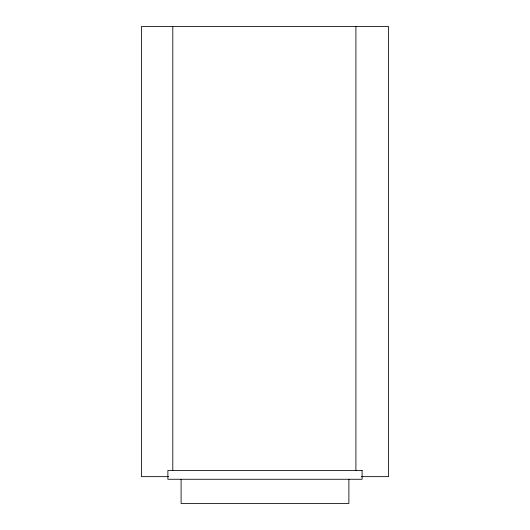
<?xml version="1.0" encoding="UTF-8"?>
<svg xmlns="http://www.w3.org/2000/svg" width="530" height="530" viewBox="0 0 530 530"><rect width="100%" height="100%" fill="white"/><g stroke="black" fill="none" stroke-linecap="round" stroke-linejoin="round"><path stroke-width="0.79" d="M168.566 476.649L141.43 476.649L141.43 26.5L388.569 26.5L388.569 476.649L361.374 476.649M355.908 26.5L355.908 470.461M348.886 479.266L348.886 503.5L181.094 503.5L181.094 479.266M172.8 26.5L172.8 470.461M362.103 470.461L167.877 470.461L167.877 479.266L362.103 479.266L362.103 470.461"/></g></svg>
